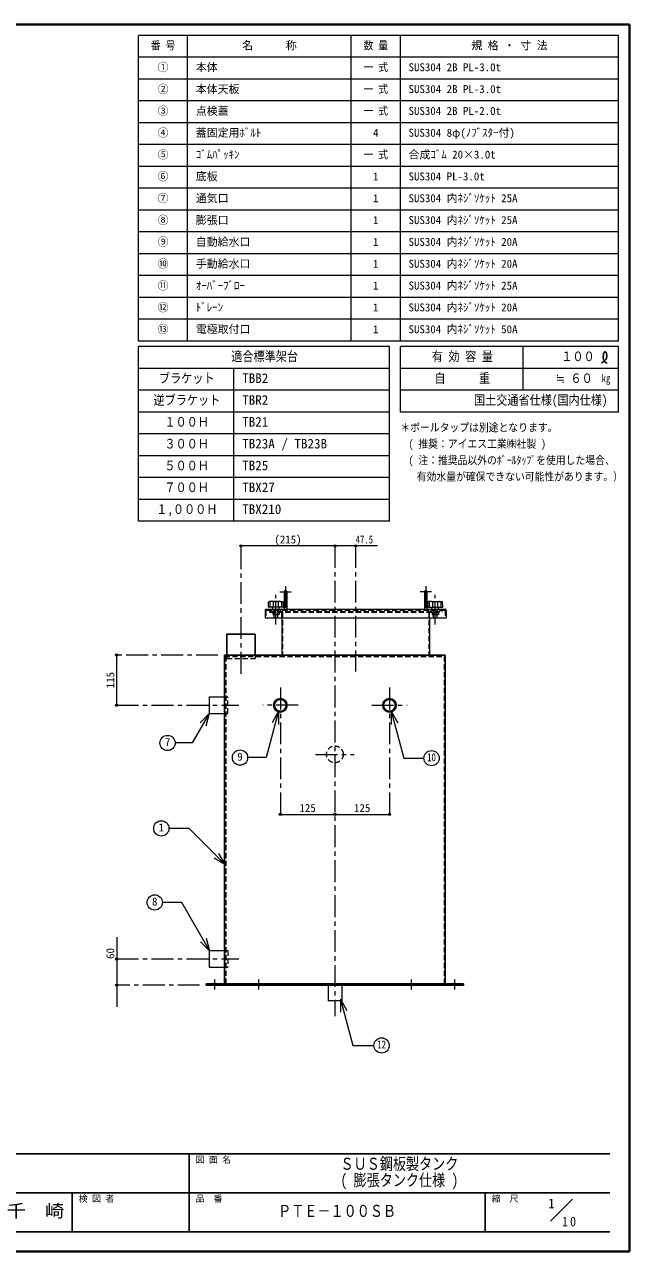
# Model space of a CAD drawing. Units: millimetres at full size, sheet at 1:10. Extents: x -2123 to 1927, y -1358 to 1452.
# Drawn here: x 541 to 1927, y -1358 to 1452 of the extents above; entities that cross this region are included whole.
import ezdxf
from ezdxf.enums import TextEntityAlignment as Align

# ---------------------------------------------------------------- set-up
doc = ezdxf.new("R2010")
doc.units = ezdxf.units.MM
doc.header["$LTSCALE"] = 10
doc.header["$PDMODE"] = 32
doc.header["$PDSIZE"] = 5
doc.linetypes.add('CHAIN1', pattern=[8, 5, -1, 1, -1])
doc.linetypes.add('DASHED1', pattern=[1.8, 1.2, -0.6])
doc.layers.add('0-0', color=7, linetype='Continuous', lineweight=18)
doc.styles.add('ＭＳ ゴシック', font='')
doc.styles.get('ＭＳ ゴシック').set_extended_font_data('MS Gothic')

msp = doc.modelspace()

# ---------------------------------------------------------------- linework, layer by layer
at = {"layer": '0-0', "color": 1, "lineweight": 40}
for p, q in [((1927.2, 1451.91), (-2122.8, 1451.91)), ((1927.2, -1358.09), (1927.2, 1451.91)), ((1927.2, -1358.09), (-2122.8, -1358.09))]:
    msp.add_line(p, q, dxfattribs=at)
at = {"layer": '0-0', "color": 3}
for p, q in [((1902.2, 1426.91), (802.2, 1426.91)), ((802.2, 726.91), (802.2, 1426.91)), ((914.7, 726.91), (914.7, 1426.91)), ((1289.7, 726.91), (1289.7, 1426.91)), ((1402.2, 726.91), (1402.2, 1426.91)), ((1902.2, 726.91), (1902.2, 1426.91)), ((1902.2, 1376.91), (802.2, 1376.91)), ((1902.2, 1326.91), (802.2, 1326.91)), ((1902.2, 1276.91), (802.2, 1276.91)), ((1902.2, 1226.91), (802.2, 1226.91)), ((1902.2, 1176.91), (802.2, 1176.91)), ((1902.2, 1126.91), (802.2, 1126.91)), ((1902.2, 1076.91), (802.2, 1076.91)), ((1902.2, 1026.91), (802.2, 1026.91)), ((1902.2, 976.91), (802.2, 976.91)), ((1902.2, 926.91), (802.2, 926.91)), ((1902.2, 876.91), (802.2, 876.91)), ((1902.2, 826.91), (802.2, 826.91)), ((1902.2, 776.91), (802.2, 776.91)), ((1902.2, 726.91), (802.2, 726.91)), ((1377.2, 714.41), (802.2, 714.41)), ((802.2, 314.41), (802.2, 714.41)), ((1377.2, 314.41), (1377.2, 714.41)), ((1402.2, 564.41), (1402.2, 714.41)), ((1902.2, 714.41), (1402.2, 714.41)), ((1683.45, 614.41), (1683.45, 714.41)), ((1902.2, 564.41), (1902.2, 714.41)), ((1377.2, 664.41), (802.2, 664.41)), ((1020.95, 314.41), (1020.95, 664.41)), ((1902.2, 664.41), (1402.2, 664.41)), ((1377.2, 614.41), (802.2, 614.41)), ((1902.2, 614.41), (1402.2, 614.41)), ((1377.2, 564.41), (802.2, 564.41)), ((1902.2, 564.41), (1402.2, 564.41)), ((1377.2, 514.41), (802.2, 514.41)), ((1377.2, 464.41), (802.2, 464.41)), ((1377.2, 414.41), (802.2, 414.41)), ((1377.2, 364.41), (802.2, 364.41)), ((1377.2, 314.41), (802.2, 314.41))]:
    msp.add_line(p, q, dxfattribs=at)
at = {"layer": '0-0', "color": 4, "linetype": 'CHAIN1', "lineweight": 9}
for p, q in [((1037.2, -35.09), (1037.2, 257.91)), ((1252.2, 257.91), (1252.2, -819.09)), ((1299.7, 257.91), (1299.7, -30.09)), ((1117.2, 77.91), (1117.2, 145.51)), ((1126.2, 152.91), (1152.2, 152.91)), ((1139.2, 165.91), (1139.2, 112.91)), ((1473.2, 152.91), (1447.2, 152.91)), ((1460.2, 165.91), (1460.2, 112.91)), ((1482.2, 77.91), (1482.2, 145.51)), ((984.2, 7.91), (752.2, 7.91)), ((1127.2, -66.59), (1127.2, -357.09)), ((1377.2, -66.59), (1377.2, -357.09)), ((752.2, -107.09), (1032.2, -107.09)), ((1167.7, -107.09), (1086.7, -107.09)), ((1336.7, -107.09), (1417.7, -107.09)), ((1208, -219.59), (1296.4, -219.59)), ((752.2, -688.09), (1032.2, -688.09)), ((942.2, -748.09), (752.2, -748.09)), ((977.2, -758.09), (977.2, -735.09)), ((1077.2, -735.09), (1077.2, -758.09)), ((1427.2, -735.09), (1427.2, -758.09)), ((1527.2, -758.09), (1527.2, -735.09))]:
    msp.add_line(p, q, dxfattribs=at)
at = {"layer": '0-0', "color": 4, "lineweight": 9}
for p, q in [((1252.2, 257.91), (1037.2, 257.91)), ((1349.7, 257.91), (1252.2, 257.91)), ((1136.2, 152.91), (1136.2, 112.91)), ((1142.2, 152.91), (1142.2, 112.91)), ((1457.2, 152.91), (1457.2, 112.91)), ((1463.2, 152.91), (1463.2, 112.91)), ((1130.2, 92.91), (1130.2, 7.91)), ((1469.2, 92.91), (1469.2, 7.91)), ((752.2, -107.09), (752.2, 7.91)), ((752.2, -638.09), (752.2, -798.09))]:
    msp.add_line(p, q, dxfattribs=at)
at = {"layer": '0-0'}
for p, q in [((1094.2, 112.91), (1505.2, 112.91)), ((1100.03, 118.13), (1100.37, 128.64)), ((1133.97, 117.71), (1100.43, 117.71)), ((1107.79, 130.5), (1101.88, 130.19)), ((1103.65, 117.71), (1104.04, 129.35)), ((1126.19, 130.51), (1108.21, 130.51)), ((1109.57, 113.28), (1109.2, 117.71)), ((1111.72, 117.71), (1111.33, 129.35)), ((1122.68, 117.71), (1123.07, 129.35)), ((1124.83, 113.28), (1125.2, 117.71)), ((1126.61, 130.5), (1132.52, 130.19)), ((1130.75, 117.71), (1130.36, 129.35)), ((1134.37, 118.13), (1134.03, 128.64)), ((1465.03, 118.13), (1465.37, 128.64)), ((1465.43, 117.71), (1498.97, 117.71)), ((1472.79, 130.5), (1466.88, 130.19)), ((1468.65, 117.71), (1469.04, 129.35)), ((1473.21, 130.51), (1491.19, 130.51)), ((1474.57, 113.28), (1474.2, 117.71)), ((1476.72, 117.71), (1476.33, 129.35)), ((1487.68, 117.71), (1488.07, 129.35)), ((1489.83, 113.28), (1490.2, 117.71)), ((1491.61, 130.5), (1497.52, 130.19)), ((1495.75, 117.71), (1495.36, 129.35)), ((1499.37, 118.13), (1499.03, 128.64)), ((1092.2, 110.91), (1092.2, 92.91)), ((1092.2, 92.91), (1507.2, 92.91)), ((1507.2, 110.91), (1507.2, 92.91)), ((964.2, -88.09), (999.2, -88.09)), ((964.29, -125.93), (943.08, -147.14)), ((964.29, -125.93), (956.53, -154.91)), ((1123.24, -121.03), (1094.82, -227.09)), ((1123.24, -121.03), (1108.24, -147.01)), ((1123.24, -121.03), (1123.24, -151.03)), ((1381.16, -121.03), (1381.16, -151.03)), ((1381.16, -121.03), (1396.16, -147.01)), ((1094.82, -227.09), (1052.25, -227.09)), ((1001.13, -472.27), (986.13, -446.29)), ((1001.13, -472.27), (975.15, -457.27)), ((965.63, -670.38), (957.87, -641.41)), ((965.63, -670.38), (944.42, -649.17)), ((964.2, -669.09), (964.2, -707.09)), ((964.2, -669.09), (999.2, -669.09)), ((964.2, -707.09), (999.2, -707.09)), ((1236.7, -748.09), (1236.7, -784.09)), ((1267.7, -748.09), (1267.7, -784.09)), ((1267.7, -784.09), (1236.7, -784.09)), ((1264.71, -780.16), (1264.71, -810.16)), ((1264.71, -780.16), (1279.71, -806.14)), ((1745.98, -1288.59), (1796.48, -1238.09))]:
    msp.add_line(p, q, dxfattribs=at)
at = {"layer": '0-0', "color": 4, "linetype": 'DASHED1', "lineweight": 9}
for p, q in [((1112.2, 105.91), (1112.2, 112.91)), ((1113.2, 93.41), (1113.2, 112.91)), ((1121.2, 93.41), (1121.2, 112.91)), ((1122.2, 105.91), (1122.2, 112.91)), ((1477.2, 105.91), (1477.2, 112.91)), ((1478.2, 93.41), (1478.2, 112.91)), ((1486.2, 93.41), (1486.2, 112.91)), ((1487.2, 105.91), (1487.2, 112.91)), ((1094.2, 109.91), (1094.2, 92.91)), ((1095.2, 110.91), (1504.2, 110.91)), ((1102.2, 107.91), (1102.2, 105.91)), ((1102.2, 107.91), (1497.2, 107.91)), ((1102.2, 105.91), (1497.2, 105.91)), ((1107.2, 110.91), (1107.2, 107.91)), ((1110.95, 100.41), (1123.45, 100.41)), ((1113.7, 92.91), (1113.2, 93.41)), ((1121.2, 93.41), (1113.2, 93.41)), ((1113.45, 105.61), (1113.45, 100.91)), ((1121.2, 93.41), (1120.7, 92.91)), ((1120.95, 105.61), (1120.95, 100.91)), ((1127.2, 110.91), (1127.2, 107.91)), ((1130.2, 92.91), (1130.2, 104.91)), ((1132.2, 105.91), (1132.2, 4.91)), ((1467.2, 105.91), (1467.2, 4.91)), ((1469.2, 92.91), (1469.2, 104.91)), ((1472.2, 110.91), (1472.2, 107.91)), ((1488.45, 100.41), (1475.95, 100.41)), ((1478.2, 93.41), (1478.7, 92.91)), ((1478.2, 93.41), (1486.2, 93.41)), ((1478.45, 105.61), (1478.45, 100.91)), ((1485.7, 92.91), (1486.2, 93.41)), ((1485.95, 105.61), (1485.95, 100.91)), ((1492.2, 110.91), (1492.2, 107.91)), ((1497.2, 107.91), (1497.2, 105.91)), ((1505.2, 109.91), (1505.2, 92.91)), ((999.2, -88.09), (1007.2, -88.09)), ((999.2, -669.09), (1007.2, -669.09)), ((1007.2, -669.09), (1007.2, -707.09)), ((999.2, -707.09), (1007.2, -707.09)), ((970.2, -745.09), (970.2, -748.09)), ((984.2, -745.09), (984.2, -748.09)), ((1236.7, -748.09), (1236.7, -745.09)), ((1267.7, -748.09), (1267.7, -745.09)), ((1520.2, -745.09), (1520.2, -748.09)), ((1534.2, -745.09), (1534.2, -748.09))]:
    msp.add_line(p, q, dxfattribs=at)
at = {"layer": '0-0', "color": 5, "lineweight": 25}
for p, q in [((1069.7, 7.91), (1069.7, 55.91)), ((999.2, 7.91), (1505.2, 7.91)), ((999.2, 7.91), (999.2, -745.29)), ((1505.2, 7.91), (1505.2, -745.29)), ((957.2, -745.09), (1547.2, -745.09)), ((1547.2, -745.09), (1547.2, -748.09))]:
    msp.add_line(p, q, dxfattribs=at)
at = {"layer": '0-0', "linetype": 'DASHED1'}
for p, q in [((999.2, 4.91), (1505.2, 4.91)), ((1002.2, 4.91), (1002.2, -745.29)), ((1004.7, 7.91), (1004.7, -0.09)), ((1069.7, 7.91), (1069.7, -0.09)), ((1502.2, 4.91), (1502.2, -745.29)), ((1004.7, -0.09), (1069.7, -0.09)), ((1070.2, -745.09), (1070.2, -748.09)), ((1084.2, -745.09), (1084.2, -748.09)), ((1420.2, -745.09), (1420.2, -748.09)), ((1434.2, -745.09), (1434.2, -748.09))]:
    msp.add_line(p, q, dxfattribs=at)
at = {"layer": '0-0', "color": 6, "lineweight": 25}
for p, q in [((-2077.8, -1134.52), (1882.2, -1134.52)), ((917.91, -1313.09), (917.91, -1134.52)), ((1882.2, -1223.8), (-153.52, -1223.8)), ((650.06, -1313.09), (650.06, -1223.8)), ((1596.48, -1313.09), (1596.48, -1223.8)), ((1882.2, -1313.09), (-2077.8, -1313.09))]:
    msp.add_line(p, q, dxfattribs=at)
at = {"layer": '0-0', "color": 5, "lineweight": 25}
for points in [[(1863.21, 677.03), (1863.86, 677.41), (1864.98, 678.06), (1866.09, 678.73), (1867.19, 679.43), (1868.26, 680.16), (1869.3, 680.94), (1869.89, 681.42), (1870.33, 681.79), (1871.05, 682.46), (1871.74, 683.16), (1872.37, 683.91), (1872.96, 684.69), (1873.47, 685.52), (1873.73, 686.02), (1873.92, 686.43), (1874.21, 687.15), (1874.44, 687.89), (1874.63, 688.64), (1874.78, 689.41), (1874.89, 690.18), (1874.94, 690.62), (1874.97, 691.09), (1875.01, 691.88), (1875.01, 692.68), (1875, 693.48), (1874.98, 694.28), (1874.95, 695.09), (1874.94, 695.56), (1874.92, 696.05), (1874.89, 696.91), (1874.82, 697.76), (1874.69, 698.6), (1874.46, 699.4), (1874.11, 700.17), (1873.84, 700.6), (1873.67, 700.83), (1873.33, 701.2), (1872.96, 701.53), (1872.55, 701.81)], [(1872.55, 701.81), (1872.13, 702.01), (1871.69, 702.12), (1871.43, 702.14), (1871.22, 702.12), (1870.85, 702.04), (1870.49, 701.9), (1870.15, 701.71), (1869.82, 701.47), (1869.51, 701.21), (1869.35, 701.04), (1869.12, 700.78), (1868.77, 700.31), (1868.48, 699.8), (1868.25, 699.28), (1868.05, 698.74), (1867.89, 698.18), (1867.81, 697.86), (1867.72, 697.45), (1867.6, 696.75), (1867.5, 696.04), (1867.42, 695.32), (1867.36, 694.61), (1867.3, 693.89), (1867.26, 693.48), (1867.22, 692.98), (1867.15, 692.12), (1867.09, 691.26), (1867.05, 690.41), (1867.05, 689.55), (1867.1, 688.7), (1867.15, 688.21), (1867.22, 687.79), (1867.36, 687.06), (1867.55, 686.34), (1867.77, 685.62), (1868.02, 684.92), (1868.3, 684.22), (1868.47, 683.83), (1868.6, 683.54)], [(1868.6, 683.54), (1868.82, 683.05), (1869.06, 682.57), (1869.31, 682.09), (1869.57, 681.61), (1869.84, 681.14), (1870, 680.87), (1870.2, 680.55), (1870.55, 680.01), (1870.93, 679.48), (1871.33, 678.99), (1871.76, 678.53), (1872.23, 678.12), (1872.52, 677.91), (1872.77, 677.75), (1873.22, 677.51), (1873.7, 677.3), (1874.18, 677.11), (1874.68, 676.95), (1875.19, 676.79), (1875.48, 676.7)], [(1004.7, 7.91), (1004.7, 55.91), (1069.7, 55.91)], [(957.2, -745.09), (957.2, -748.09), (1547.2, -748.09)]]:
    msp.add_lwpolyline(points, dxfattribs=at)
at = {"layer": '0-0', "color": 4, "linetype": 'DASHED1', "lineweight": 9}
for points in [[(1109.72, 105.61), (1109.72, 100.91), (1110.95, 100.41)], [(1124.68, 105.61), (1124.68, 100.91), (1123.45, 100.41)], [(1474.72, 105.61), (1474.72, 100.91), (1475.95, 100.41)], [(1489.68, 105.61), (1489.68, 100.91), (1488.45, 100.41)], [(999.2, -126.09), (1007.2, -126.09), (1007.2, -88.09)]]:
    msp.add_lwpolyline(points, dxfattribs=at)
at = {"layer": '0-0'}
for points in [[(964.2, -88.09), (964.2, -126.09), (999.2, -126.09)], [(964.29, -125.93), (925.25, -193.55), (886.3, -193.55)], [(1381.16, -121.03), (1409.91, -228.33), (1456.18, -228.33)], [(1001.13, -472.27), (917.94, -389.08), (871.94, -389.08)], [(965.63, -670.38), (901.13, -558.66), (856.78, -558.66)], [(1264.71, -780.16), (1293.12, -886.19), (1341.76, -886.19)]]:
    msp.add_lwpolyline(points, dxfattribs=at)
at = {"layer": '0-0', "color": 4, "lineweight": 9}
msp.add_lwpolyline([(1127.2, -357.09), (1252.2, -357.09), (1377.2, -357.09)], dxfattribs=at)
at = {"layer": '0-0', "color": 5, "lineweight": 25}
for centre, radius in [((1127.2, -107.09), 15.5), ((1127.2, -107.09), 13.6), ((1377.2, -107.09), 15.5), ((1377.2, -107.09), 13.6)]:
    msp.add_circle(centre, radius, dxfattribs=at)
at = {"layer": '0-0'}
for centre in [(868.8, -193.55), (1034.75, -227.09), (1473.68, -228.33), (854.44, -389.08), (839.28, -558.66), (1359.26, -886.19)]:
    msp.add_circle(centre, 17.5, dxfattribs=at)
at = {"layer": '0-0', "color": 4, "linetype": 'DASHED1', "lineweight": 9}
msp.add_circle((1252.2, -219.59), 19.2, dxfattribs=at)
at = {"layer": '0-0', "color": 4, "lineweight": 9}
for centre in [(1139.2, 152.91), (1460.2, 152.91)]:
    msp.add_arc(centre, 3, 360, 180, dxfattribs=at)
at = {"layer": '0-0', "color": 4, "linetype": 'DASHED1', "lineweight": 9}
for centre, radius, start, end in [((1139.2, 152.91), 3, 180, 0), ((1460.2, 152.91), 3, 180, 0), ((1095.2, 109.91), 1, 90, 180), ((1110.02, 105.61), 0.3, 90, 180), ((1110.72, 108.06), 7.65, 271.74524, 290.89913), ((1113.15, 105.61), 0.3, 0, 90), ((1113.75, 105.61), 0.3, 90, 180), ((1117.2, 114.75), 14.33, 254.82182, 285.17818), ((1120.65, 105.61), 0.3, 0, 90), ((1121.25, 105.61), 0.3, 90, 180), ((1123.68, 108.06), 7.65, 249.10087, 268.25476), ((1124.38, 105.61), 0.3, 0, 90), ((1129.2, 104.91), 1, 0, 90), ((1130.2, 105.91), 2, 0, 90), ((1469.2, 105.91), 2, 90, 180), ((1470.2, 104.91), 1, 90, 180), ((1475.02, 105.61), 0.3, 90, 180), ((1475.72, 108.06), 7.65, 271.74524, 290.89913), ((1478.15, 105.61), 0.3, 0, 90), ((1478.75, 105.61), 0.3, 90, 180), ((1482.2, 114.75), 14.33, 254.82182, 285.17818), ((1485.65, 105.61), 0.3, 0, 90), ((1486.25, 105.61), 0.3, 90, 180), ((1488.68, 108.06), 7.65, 249.10087, 268.25476), ((1489.38, 105.61), 0.3, 0, 90), ((1504.2, 109.91), 1, 0, 90)]:
    msp.add_arc(centre, radius, start, end, dxfattribs=at)
at = {"layer": '0-0'}
for centre, radius, start, end in [((1094.2, 110.91), 2, 90, 180), ((1100.43, 118.11), 0.4, 178.15415, 270), ((1101.97, 128.59), 1.6, 93.01913, 178.15415), ((1101.59, 128.06), 1.66, 93.02757, 128.73305), ((1101.66, 121.75), 7.97, 72.62002, 91.09064), ((1108.21, 122.51), 8, 90, 93.01913), ((1109.97, 113.31), 0.4, 184.76364, 270), ((1111.73, 129.36), 0.4, 97.29873, 181.90915), ((1117.2, 86.64), 43.47, 82.70127, 97.29873), ((1122.67, 129.36), 0.4, 358.09085, 82.70127), ((1124.43, 113.31), 0.4, 270, 355.23636), ((1126.19, 122.51), 8, 86.98087, 90), ((1132.74, 121.75), 7.97, 88.90936, 107.37998), ((1132.43, 128.59), 1.6, 1.84585, 86.98087), ((1132.8, 128.06), 1.66, 51.26695, 86.97243), ((1133.97, 118.11), 0.4, 270, 1.84585), ((1465.43, 118.11), 0.4, 178.15415, 270), ((1466.97, 128.59), 1.6, 93.01913, 178.15415), ((1466.59, 128.06), 1.66, 93.02757, 128.73305), ((1466.66, 121.75), 7.97, 72.62002, 91.09064), ((1473.21, 122.51), 8, 90, 93.01913), ((1474.97, 113.31), 0.4, 184.76364, 270), ((1476.73, 129.36), 0.4, 97.29873, 181.90915), ((1482.2, 86.64), 43.47, 82.70127, 97.29873), ((1487.67, 129.36), 0.4, 358.09085, 82.70127), ((1489.43, 113.31), 0.4, 270, 355.23636), ((1491.19, 122.51), 8, 86.98087, 90), ((1497.74, 121.75), 7.97, 88.90936, 107.37998), ((1497.43, 128.59), 1.6, 1.84585, 86.98087), ((1497.8, 128.06), 1.66, 51.26695, 86.97243), ((1498.97, 118.11), 0.4, 270, 1.84585), ((1505.2, 110.91), 2, 0, 90)]:
    msp.add_arc(centre, radius, start, end, dxfattribs=at)
at = {"layer": '0-0', "color": 1}
for p in [(1037.2, 257.91), (1252.2, 257.91), (1299.7, 257.91), (752.2, 7.91), (752.2, -107.09), (1127.2, -357.09), (1252.2, -357.09), (1377.2, -357.09), (752.2, -688.09), (752.2, -748.09)]:
    msp.add_point(p, dxfattribs=at)

# ---------------------------------------------------------------- texts
at = {"layer": '0-0', "style": 'ＭＳ ゴシック'}
for s, height, width, p in [('番 号', 18.33, 0.9, (830.32, 1389.41)), ('数 量', 18.33, 0.9, (1317.82, 1389.41)), ('一 式', 18.33, 0.9, (1317.82, 1339.41)), ('一 式', 18.33, 0.9, (1317.82, 1289.41)), ('一 式', 18.33, 0.9, (1317.82, 1239.41)), ('一 式', 18.33, 0.9, (1317.82, 1139.41)), ('適合標準架台', 21.99, 0.85, (1014.7, 674.41)), ('有 効 容 量', 21.99, 0.85, (1474.07, 674.41)), ('１００', 21.99, 0.85, (1770.95, 674.41)), ('ブラケット', 21.99, 0.85, (849.07, 624.41)), ('自\u3000\u3000\u3000重', 21.99, 0.85, (1480.32, 624.41)), ('≒ ６０', 21.99, 0.85, (1758.45, 624.41)), ('kg', 18.33, 0.8, (1863.45, 626.91)), ('逆ブラケット', 21.99, 0.85, (836.57, 574.41)), ('国土交通省仕様(国内仕様)', 21.99, 0.85, (1570.95, 574.41)), ('１００Ｈ', 21.99, 0.85, (861.57, 524.41)), ('＊ボールタップは別途となります。', 18.33, 0.9, (1402.2, 514.41)), ('３００Ｈ', 21.99, 0.85, (861.57, 474.41)), ('( 推奨：アイエス工業㈱社製 )', 18.33, 0.9, (1420.95, 476.91)), ('５００Ｈ', 21.99, 0.85, (861.57, 424.41)), ('( 注：推奨品以外のﾎﾞｰﾙﾀｯﾌﾟを使用した場合、', 18.33, 0.9, (1420.95, 439.41)), ('有効水量が確保できない可能性があります。）', 18.33, 0.9, (1439.7, 401.91)), ('７００Ｈ', 21.99, 0.85, (861.57, 374.41)), ('１,０００Ｈ', 21.99, 0.85, (842.82, 324.41)), ('47.5', 18.33, 0.8, (1299.7, 257.91)), ('10', 18.33, 0.8, (1463.68, -240.83)), ('12', 18.33, 0.8, (1349.26, -898.69)), ('ＳＵＳ鋼板製タンク', 27.49, 0.8, (1265.06, -1179.16)), ('( 膨張タンク仕様 )', 27.49, 0.8, (1265.06, -1216.66)), ('千\u3000崎', 29.33, 1.1, (500.06, -1288.44)), ('ＰＴＥ－１００ＳＢ', 27.49, 0.8, (1122.2, -1287.19))]:
    msp.add_text(s, height=height, dxfattribs=dict(at, width=width)).set_placement(p, align=Align.BOTTOM_LEFT)
for s, height, p in [('名\u3000\u3000\u3000称', 18.33, (1039.7, 1389.41)), ('規 格 ・ 寸 法', 18.33, (1564.7, 1389.41)), ('①', 18.33, (845.95, 1339.41)), ('本体', 18.33, (933.45, 1339.41)), ('SUS304 2B PL-3.0t', 18.33, (1420.95, 1339.41)), ('②', 18.33, (845.95, 1289.41)), ('本体天板', 18.33, (933.45, 1289.41)), ('SUS304 2B PL-3.0t', 18.33, (1420.95, 1289.41)), ('③', 18.33, (845.95, 1239.41)), ('点検蓋', 18.33, (933.45, 1239.41)), ('SUS304 2B PL-2.0t', 18.33, (1420.95, 1239.41)), ('④', 18.33, (845.95, 1189.41)), ('蓋固定用ﾎﾞﾙﾄ', 18.33, (933.45, 1189.41)), ('4', 18.33, (1339.7, 1189.41)), ('SUS304 8φ(ﾉﾌﾞｽﾀｰ付)', 18.33, (1420.95, 1189.41)), ('⑤', 18.33, (845.95, 1139.41)), ('ｺﾞﾑﾊﾟｯｷﾝ', 18.33, (933.45, 1139.41)), ('合成ｺﾞﾑ 20×3.0t', 18.33, (1420.95, 1139.41)), ('⑥', 18.33, (845.95, 1089.41)), ('底板', 18.33, (933.45, 1089.41)), ('1', 18.33, (1339.7, 1089.41)), ('SUS304 PL-3.0t', 18.33, (1420.95, 1089.41)), ('⑦', 18.33, (845.95, 1039.41)), ('通気口', 18.33, (933.45, 1039.41)), ('1', 18.33, (1339.7, 1039.41)), ('SUS304 内ﾈｼﾞｿｹｯﾄ 25A', 18.33, (1420.95, 1039.41)), ('⑧', 18.33, (845.95, 989.41)), ('膨張口', 18.33, (933.45, 989.41)), ('1', 18.33, (1339.7, 989.41)), ('SUS304 内ﾈｼﾞｿｹｯﾄ 25A', 18.33, (1420.95, 989.41)), ('⑨', 18.33, (845.95, 939.41)), ('自動給水口', 18.33, (933.45, 939.41)), ('1', 18.33, (1339.7, 939.41)), ('SUS304 内ﾈｼﾞｿｹｯﾄ 20A', 18.33, (1420.95, 939.41)), ('⑩', 18.33, (845.95, 889.41)), ('手動給水口', 18.33, (933.45, 889.41)), ('1', 18.33, (1339.7, 889.41)), ('SUS304 内ﾈｼﾞｿｹｯﾄ 20A', 18.33, (1420.95, 889.41)), ('⑪', 18.33, (845.95, 839.41)), ('ｵｰﾊﾞｰﾌﾞﾛｰ', 18.33, (933.45, 839.41)), ('1', 18.33, (1339.7, 839.41)), ('SUS304 内ﾈｼﾞｿｹｯﾄ 25A', 18.33, (1420.95, 839.41)), ('⑫', 18.33, (845.95, 789.41)), ('ﾄﾞﾚｰﾝ', 18.33, (933.45, 789.41)), ('SUS304 内ﾈｼﾞｿｹｯﾄ 20A', 18.33, (1420.95, 789.41)), ('1', 18.33, (1339.7, 789.41)), ('⑬', 18.33, (845.95, 739.41)), ('電極取付口', 18.33, (933.45, 739.41)), ('1', 18.33, (1339.7, 739.41)), ('SUS304 内ﾈｼﾞｿｹｯﾄ 50A', 18.33, (1420.95, 739.41)), ('TBB2', 21.99, (1039.7, 624.41)), ('TBR2', 21.99, (1039.7, 574.41)), ('TB21', 21.99, (1039.7, 524.41)), ('TB23A / TB23B', 21.99, (1039.7, 474.41)), ('TB25', 21.99, (1039.7, 424.41)), ('TBX27', 21.99, (1039.7, 374.41)), ('TBX210', 21.99, (1039.7, 324.41)), ('(215)', 18.33, (1113.45, 257.91)), ('7', 18.33, (862.55, -206.05)), ('9', 18.33, (1028.5, -239.59)), ('125', 18.33, (1170.95, -357.09)), ('125', 18.33, (1295.95, -357.09)), ('1', 18.33, (848.19, -401.58)), ('8', 18.33, (833.03, -571.16)), ('図 面 名', 14.66, (932.91, -1159.52)), ('検 図 者', 14.66, (665.06, -1248.8)), ('品\u3000番', 14.66, (932.91, -1248.8)), ('縮\u3000尺', 14.66, (1611.48, -1248.8)), ('1', 21.99, (1740.9, -1265.61))]:
    msp.add_text(s, height=height, dxfattribs=at).set_placement(p, align=Align.BOTTOM_LEFT)
for s, p in [('115', (752.2, -68.34)), ('60', (752.2, -688.09))]:
    msp.add_text(s, height=18.33, rotation=90, dxfattribs=at).set_placement(p, align=Align.BOTTOM_LEFT)
at = {"layer": '0-0', "insert": (1772.87, -1300.99), "char_height": 21.99, "attachment_point": 7, "style": 'ＭＳ ゴシック'}
msp.add_mtext('\\T1.36;\\W0.9;10', dxfattribs=at)

doc.saveas('drawing.dxf')
